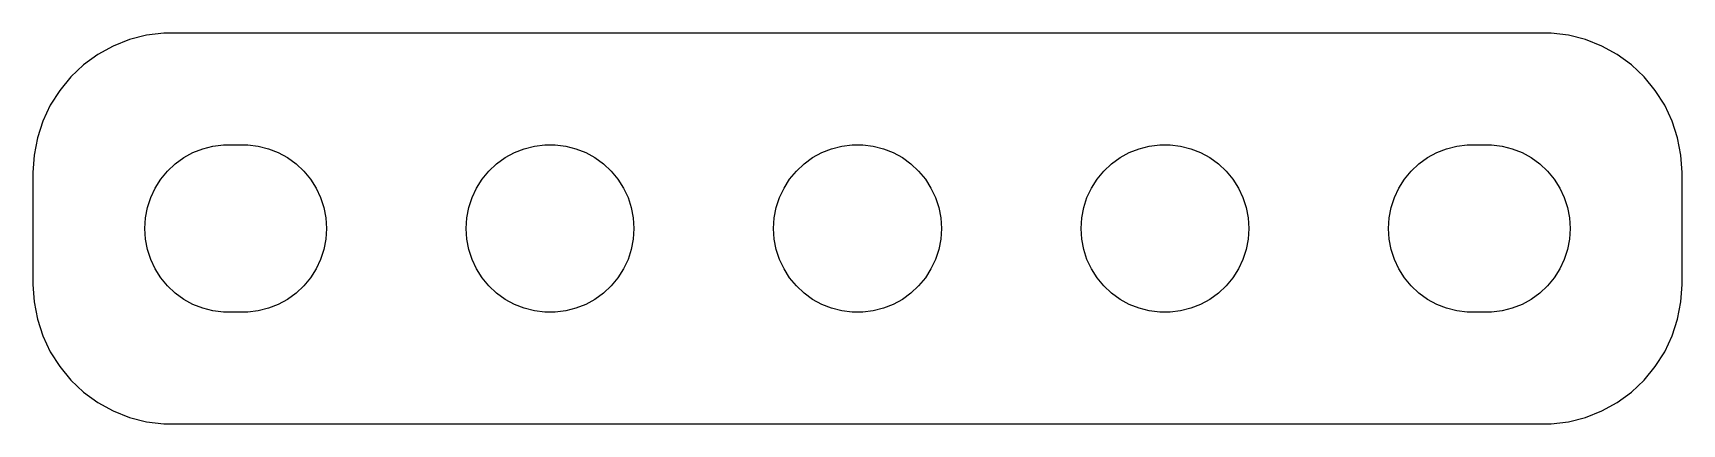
# Model space of a CAD drawing. Header units: metres. Extents: x -29.5 to 29.5, y -7 to 7.
import ezdxf

# ---------------------------------------------------------------- set-up
doc = ezdxf.new("R2010")
doc.units = ezdxf.units.M

msp = doc.modelspace()

# ---------------------------------------------------------------- linework, layer by layer
for p, q in [((-26.6289, 6.52412), (-27.1791, 6.22163)), ((-26.0451, 6.75528), (-26.6289, 6.52412)), ((-25.4369, 6.91142), (-26.0451, 6.75528)), ((-24.8139, 6.99013), (-25.4369, 6.91142)), ((24.8139, 6.99013), (-24.8139, 6.99013)), ((25.4369, 6.91142), (24.8139, 6.99013)), ((26.0451, 6.75528), (25.4369, 6.91142)), ((26.6289, 6.52412), (26.0451, 6.75528)), ((27.1791, 6.22163), (26.6289, 6.52412)), ((-27.1791, 6.22163), (-27.6871, 5.85255)), ((27.6871, 5.85255), (27.1791, 6.22163)), ((-28.1448, 5.42273), (-28.5451, 4.93892)), ((-27.6871, 5.85255), (-28.1448, 5.42273)), ((28.1448, 5.42273), (27.6871, 5.85255)), ((28.5451, 4.93892), (28.1448, 5.42273)), ((-28.5451, 4.93892), (-28.8815, 4.40877)), ((28.8815, 4.40877), (28.5451, 4.93892)), ((-28.8815, 4.40877), (-29.1489, 3.84062)), ((29.1489, 3.84062), (28.8815, 4.40877)), ((-29.1489, 3.84062), (-29.3429, 3.24344)), ((29.3429, 3.24344), (29.1489, 3.84062)), ((-29.3429, 3.24344), (-29.4606, 2.62666)), ((-23.0621, 2.94685), (-22.6884, 2.99408)), ((-22.6884, 2.99408), (-22.3116, 2.99408)), ((-22.3116, 2.99408), (-22.25, 2.98628)), ((-22.25, 2.98628), (-22.1884, 2.99408)), ((-22.1884, 2.99408), (-21.8116, 2.99408)), ((-21.8116, 2.99408), (-21.4379, 2.94685)), ((-11.5621, 2.94685), (-11.1884, 2.99408)), ((-11.1884, 2.99408), (-10.8116, 2.99408)), ((-10.8116, 2.99408), (-10.4379, 2.94685)), ((-0.562134, 2.94685), (-0.18837, 2.99408)), ((-0.18837, 2.99408), (0.18837, 2.99408)), ((0.18837, 2.99408), (0.562134, 2.94685)), ((10.4379, 2.94685), (10.8116, 2.99408)), ((10.8116, 2.99408), (11.1884, 2.99408)), ((11.1884, 2.99408), (11.5621, 2.94685)), ((21.4379, 2.94685), (21.8116, 2.99408)), ((21.8116, 2.99408), (22.1884, 2.99408)), ((22.1884, 2.99408), (22.25, 2.98628)), ((22.25, 2.98628), (22.3116, 2.99408)), ((22.3116, 2.99408), (22.6884, 2.99408)), ((22.6884, 2.99408), (23.0621, 2.94685)), ((29.4606, 2.62666), (29.3429, 3.24344)), ((-29.4606, 2.62666), (-29.5, 2)), ((-24.4123, 2.31154), (-24.1075, 2.53297)), ((-24.1075, 2.53297), (-23.7773, 2.71448)), ((-23.7773, 2.71448), (-23.427, 2.85316)), ((-23.427, 2.85316), (-23.0621, 2.94685)), ((-21.4379, 2.94685), (-21.0729, 2.85316)), ((-21.0729, 2.85316), (-20.7227, 2.71448)), ((-20.7227, 2.71448), (-20.3925, 2.53297)), ((-20.3925, 2.53297), (-20.0877, 2.31154)), ((-12.9123, 2.31154), (-12.6075, 2.53297)), ((-12.6075, 2.53297), (-12.2773, 2.71448)), ((-12.2773, 2.71448), (-11.927, 2.85316)), ((-11.927, 2.85316), (-11.5621, 2.94685)), ((-10.4379, 2.94685), (-10.0729, 2.85316)), ((-10.0729, 2.85316), (-9.72266, 2.71448)), ((-9.72266, 2.71448), (-9.39252, 2.53297)), ((-9.39252, 2.53297), (-9.08772, 2.31154)), ((-1.91226, 2.31154), (-1.60747, 2.53297)), ((-1.60747, 2.53297), (-1.27733, 2.71448)), ((-1.27733, 2.71448), (-0.927048, 2.85316)), ((-0.927048, 2.85316), (-0.562134, 2.94685)), ((0.562134, 2.94685), (0.927048, 2.85316)), ((0.927048, 2.85316), (1.27733, 2.71448)), ((1.27733, 2.71448), (1.60747, 2.53297)), ((1.60747, 2.53297), (1.91226, 2.31154)), ((9.08772, 2.31154), (9.39252, 2.53297)), ((9.39252, 2.53297), (9.72266, 2.71448)), ((9.72266, 2.71448), (10.0729, 2.85316)), ((10.0729, 2.85316), (10.4379, 2.94685)), ((11.5621, 2.94685), (11.927, 2.85316)), ((11.927, 2.85316), (12.2773, 2.71448)), ((12.2773, 2.71448), (12.6075, 2.53297)), ((12.6075, 2.53297), (12.9123, 2.31154)), ((20.0877, 2.31154), (20.3925, 2.53297)), ((20.3925, 2.53297), (20.7227, 2.71448)), ((20.7227, 2.71448), (21.0729, 2.85316)), ((21.0729, 2.85316), (21.4379, 2.94685)), ((23.0621, 2.94685), (23.427, 2.85316)), ((23.427, 2.85316), (23.7773, 2.71448)), ((23.7773, 2.71448), (24.1075, 2.53297)), ((24.1075, 2.53297), (24.4123, 2.31154)), ((29.5, 2), (29.4606, 2.62666)), ((-29.5, 2), (-29.5, -2)), ((-24.927, 1.76335), (-24.6869, 2.05363)), ((-24.6869, 2.05363), (-24.4123, 2.31154)), ((-20.0877, 2.31154), (-19.8131, 2.05363)), ((-19.8131, 2.05363), (-19.5729, 1.76335)), ((-13.427, 1.76335), (-13.1869, 2.05363)), ((-13.1869, 2.05363), (-12.9123, 2.31154)), ((-9.08772, 2.31154), (-8.81308, 2.05363)), ((-8.81308, 2.05363), (-8.57294, 1.76335)), ((-2.42705, 1.76335), (-2.1869, 2.05363)), ((-2.1869, 2.05363), (-1.91226, 2.31154)), ((1.91226, 2.31154), (2.1869, 2.05363)), ((2.1869, 2.05363), (2.42705, 1.76335)), ((8.57294, 1.76335), (8.81308, 2.05363)), ((8.81308, 2.05363), (9.08772, 2.31154)), ((12.9123, 2.31154), (13.1869, 2.05363)), ((13.1869, 2.05363), (13.427, 1.76335)), ((19.5729, 1.76335), (19.8131, 2.05363)), ((19.8131, 2.05363), (20.0877, 2.31154)), ((24.4123, 2.31154), (24.6869, 2.05363)), ((24.6869, 2.05363), (24.927, 1.76335)), ((29.5, -2), (29.5, 2)), ((-25.2893, 1.10437), (-25.1289, 1.44525)), ((-25.1289, 1.44525), (-24.927, 1.76335)), ((-19.5729, 1.76335), (-19.3711, 1.44525)), ((-19.3711, 1.44525), (-19.2107, 1.10437)), ((-13.7893, 1.10437), (-13.6289, 1.44525)), ((-13.6289, 1.44525), (-13.427, 1.76335)), ((-8.57294, 1.76335), (-8.37108, 1.44525)), ((-8.37108, 1.44525), (-8.21066, 1.10437)), ((-2.78932, 1.10437), (-2.62891, 1.44525)), ((-2.62891, 1.44525), (-2.42705, 1.76335)), ((2.42705, 1.76335), (2.62891, 1.44525)), ((2.62891, 1.44525), (2.78932, 1.10437)), ((8.21066, 1.10437), (8.37108, 1.44525)), ((8.37108, 1.44525), (8.57294, 1.76335)), ((13.427, 1.76335), (13.6289, 1.44525)), ((13.6289, 1.44525), (13.7893, 1.10437)), ((19.2107, 1.10437), (19.3711, 1.44525)), ((19.3711, 1.44525), (19.5729, 1.76335)), ((24.927, 1.76335), (25.1289, 1.44525)), ((25.1289, 1.44525), (25.2893, 1.10437)), ((-25.4763, 0.375992), (-25.4057, 0.746063)), ((-25.4057, 0.746063), (-25.2893, 1.10437)), ((-19.2107, 1.10437), (-19.0942, 0.746063)), ((-19.0942, 0.746063), (-19.0237, 0.375992)), ((-13.9763, 0.375992), (-13.9057, 0.746063)), ((-13.9057, 0.746063), (-13.7893, 1.10437)), ((-8.21066, 1.10437), (-8.09424, 0.746063)), ((-8.09424, 0.746063), (-8.02365, 0.375992)), ((-2.97633, 0.375992), (-2.90575, 0.746063)), ((-2.90575, 0.746063), (-2.78932, 1.10437)), ((2.78932, 1.10437), (2.90575, 0.746063)), ((2.90575, 0.746063), (2.97633, 0.375992)), ((8.02365, 0.375992), (8.09424, 0.746063)), ((8.09424, 0.746063), (8.21066, 1.10437)), ((13.7893, 1.10437), (13.9057, 0.746063)), ((13.9057, 0.746063), (13.9763, 0.375992)), ((19.0237, 0.375992), (19.0942, 0.746063)), ((19.0942, 0.746063), (19.2107, 1.10437)), ((25.2893, 1.10437), (25.4057, 0.746063)), ((25.4057, 0.746063), (25.4763, 0.375992)), ((-25.5, 0), (-25.4763, 0.375992)), ((-25.4763, -0.375992), (-25.5, 0)), ((-19.0237, 0.375992), (-19, 0)), ((-19, 0), (-19.0237, -0.375992)), ((-14, 0), (-13.9763, 0.375992)), ((-13.9763, -0.375992), (-14, 0)), ((-8.02365, 0.375992), (-8, 0)), ((-8, 0), (-8.02365, -0.375992)), ((-3, 0), (-2.97633, 0.375992)), ((-2.97633, -0.375992), (-3, 0)), ((2.97633, 0.375992), (3, 0)), ((3, 0), (2.97633, -0.375992)), ((8, 0), (8.02365, 0.375992)), ((8.02365, -0.375992), (8, 0)), ((13.9763, 0.375992), (14, 0)), ((14, 0), (13.9763, -0.375992)), ((19, 0), (19.0237, 0.375992)), ((19.0237, -0.375992), (19, 0)), ((25.4763, 0.375992), (25.5, 0)), ((25.5, 0), (25.4763, -0.375992)), ((-25.4057, -0.746063), (-25.4763, -0.375992)), ((-19.0237, -0.375992), (-19.0942, -0.746063)), ((-13.9057, -0.746063), (-13.9763, -0.375992)), ((-8.02365, -0.375992), (-8.09424, -0.746063)), ((-2.90575, -0.746063), (-2.97633, -0.375992)), ((2.97633, -0.375992), (2.90575, -0.746063)), ((8.09424, -0.746063), (8.02365, -0.375992)), ((13.9763, -0.375992), (13.9057, -0.746063)), ((19.0942, -0.746063), (19.0237, -0.375992)), ((25.4763, -0.375992), (25.4057, -0.746063)), ((-25.2893, -1.10437), (-25.4057, -0.746063)), ((-25.1289, -1.44525), (-25.2893, -1.10437)), ((-19.2107, -1.10437), (-19.3711, -1.44525)), ((-19.0942, -0.746063), (-19.2107, -1.10437)), ((-13.7893, -1.10437), (-13.9057, -0.746063)), ((-13.6289, -1.44525), (-13.7893, -1.10437)), ((-8.21066, -1.10437), (-8.37108, -1.44525)), ((-8.09424, -0.746063), (-8.21066, -1.10437)), ((-2.78932, -1.10437), (-2.90575, -0.746063)), ((-2.62891, -1.44525), (-2.78932, -1.10437)), ((2.78932, -1.10437), (2.62891, -1.44525)), ((2.90575, -0.746063), (2.78932, -1.10437)), ((8.21066, -1.10437), (8.09424, -0.746063)), ((8.37108, -1.44525), (8.21066, -1.10437)), ((13.7893, -1.10437), (13.6289, -1.44525)), ((13.9057, -0.746063), (13.7893, -1.10437)), ((19.2107, -1.10437), (19.0942, -0.746063)), ((19.3711, -1.44525), (19.2107, -1.10437)), ((25.2893, -1.10437), (25.1289, -1.44525)), ((25.4057, -0.746063), (25.2893, -1.10437)), ((-24.927, -1.76335), (-25.1289, -1.44525)), ((-24.6869, -2.05363), (-24.927, -1.76335)), ((-19.5729, -1.76335), (-19.8131, -2.05363)), ((-19.3711, -1.44525), (-19.5729, -1.76335)), ((-13.427, -1.76335), (-13.6289, -1.44525)), ((-13.1869, -2.05363), (-13.427, -1.76335)), ((-8.57294, -1.76335), (-8.81308, -2.05363)), ((-8.37108, -1.44525), (-8.57294, -1.76335)), ((-2.42705, -1.76335), (-2.62891, -1.44525)), ((-2.1869, -2.05363), (-2.42705, -1.76335)), ((2.42705, -1.76335), (2.1869, -2.05363)), ((2.62891, -1.44525), (2.42705, -1.76335)), ((8.57294, -1.76335), (8.37108, -1.44525)), ((8.81308, -2.05363), (8.57294, -1.76335)), ((13.427, -1.76335), (13.1869, -2.05363)), ((13.6289, -1.44525), (13.427, -1.76335)), ((19.5729, -1.76335), (19.3711, -1.44525)), ((19.8131, -2.05363), (19.5729, -1.76335)), ((24.927, -1.76335), (24.6869, -2.05363)), ((25.1289, -1.44525), (24.927, -1.76335)), ((-29.5, -2), (-29.4606, -2.62666)), ((-24.4123, -2.31154), (-24.6869, -2.05363)), ((-24.1075, -2.53297), (-24.4123, -2.31154)), ((-20.0877, -2.31154), (-20.3925, -2.53297)), ((-19.8131, -2.05363), (-20.0877, -2.31154)), ((-12.9123, -2.31154), (-13.1869, -2.05363)), ((-12.6075, -2.53297), (-12.9123, -2.31154)), ((-9.08772, -2.31154), (-9.39252, -2.53297)), ((-8.81308, -2.05363), (-9.08772, -2.31154)), ((-1.91226, -2.31154), (-2.1869, -2.05363)), ((-1.60747, -2.53297), (-1.91226, -2.31154)), ((1.91226, -2.31154), (1.60747, -2.53297)), ((2.1869, -2.05363), (1.91226, -2.31154)), ((9.08772, -2.31154), (8.81308, -2.05363)), ((9.39252, -2.53297), (9.08772, -2.31154)), ((12.9123, -2.31154), (12.6075, -2.53297)), ((13.1869, -2.05363), (12.9123, -2.31154)), ((20.0877, -2.31154), (19.8131, -2.05363)), ((20.3925, -2.53297), (20.0877, -2.31154)), ((24.4123, -2.31154), (24.1075, -2.53297)), ((24.6869, -2.05363), (24.4123, -2.31154)), ((29.4606, -2.62666), (29.5, -2)), ((-29.4606, -2.62666), (-29.3429, -3.24344)), ((-23.7773, -2.71448), (-24.1075, -2.53297)), ((-23.427, -2.85316), (-23.7773, -2.71448)), ((-23.0621, -2.94685), (-23.427, -2.85316)), ((-22.6884, -2.99408), (-23.0621, -2.94685)), ((-21.4379, -2.94685), (-21.8116, -2.99408)), ((-21.0729, -2.85316), (-21.4379, -2.94685)), ((-20.7227, -2.71448), (-21.0729, -2.85316)), ((-20.3925, -2.53297), (-20.7227, -2.71448)), ((-12.2773, -2.71448), (-12.6075, -2.53297)), ((-11.927, -2.85316), (-12.2773, -2.71448)), ((-11.5621, -2.94685), (-11.927, -2.85316)), ((-11.1884, -2.99408), (-11.5621, -2.94685)), ((-10.4379, -2.94685), (-10.8116, -2.99408)), ((-10.0729, -2.85316), (-10.4379, -2.94685)), ((-9.72266, -2.71448), (-10.0729, -2.85316)), ((-9.39252, -2.53297), (-9.72266, -2.71448)), ((-1.27733, -2.71448), (-1.60747, -2.53297)), ((-0.927048, -2.85316), (-1.27733, -2.71448)), ((-0.562134, -2.94685), (-0.927048, -2.85316)), ((-0.18837, -2.99408), (-0.562134, -2.94685)), ((0.562134, -2.94685), (0.18837, -2.99408)), ((0.927048, -2.85316), (0.562134, -2.94685)), ((1.27733, -2.71448), (0.927048, -2.85316)), ((1.60747, -2.53297), (1.27733, -2.71448)), ((9.72266, -2.71448), (9.39252, -2.53297)), ((10.0729, -2.85316), (9.72266, -2.71448)), ((10.4379, -2.94685), (10.0729, -2.85316)), ((10.8116, -2.99408), (10.4379, -2.94685)), ((11.5621, -2.94685), (11.1884, -2.99408)), ((11.927, -2.85316), (11.5621, -2.94685)), ((12.2773, -2.71448), (11.927, -2.85316)), ((12.6075, -2.53297), (12.2773, -2.71448)), ((20.7227, -2.71448), (20.3925, -2.53297)), ((21.0729, -2.85316), (20.7227, -2.71448)), ((21.4379, -2.94685), (21.0729, -2.85316)), ((21.8116, -2.99408), (21.4379, -2.94685)), ((23.0621, -2.94685), (22.6884, -2.99408)), ((23.427, -2.85316), (23.0621, -2.94685)), ((23.7773, -2.71448), (23.427, -2.85316)), ((24.1075, -2.53297), (23.7773, -2.71448)), ((29.3429, -3.24344), (29.4606, -2.62666)), ((-29.3429, -3.24344), (-29.1489, -3.84062)), ((-22.3116, -2.99408), (-22.6884, -2.99408)), ((-22.25, -2.98628), (-22.3116, -2.99408)), ((-22.1884, -2.99408), (-22.25, -2.98628)), ((-21.8116, -2.99408), (-22.1884, -2.99408)), ((-10.8116, -2.99408), (-11.1884, -2.99408)), ((0.18837, -2.99408), (-0.18837, -2.99408)), ((11.1884, -2.99408), (10.8116, -2.99408)), ((22.1884, -2.99408), (21.8116, -2.99408)), ((22.25, -2.98628), (22.1884, -2.99408)), ((22.3116, -2.99408), (22.25, -2.98628)), ((22.6884, -2.99408), (22.3116, -2.99408)), ((29.1489, -3.84062), (29.3429, -3.24344)), ((-29.1489, -3.84062), (-28.8815, -4.40877)), ((28.8815, -4.40877), (29.1489, -3.84062)), ((-28.8815, -4.40877), (-28.5451, -4.93892)), ((28.5451, -4.93892), (28.8815, -4.40877)), ((-28.5451, -4.93892), (-28.1448, -5.42273)), ((28.1448, -5.42273), (28.5451, -4.93892)), ((-28.1448, -5.42273), (-27.6871, -5.85255)), ((-27.6871, -5.85255), (-27.1791, -6.22163)), ((27.1791, -6.22163), (27.6871, -5.85255)), ((27.6871, -5.85255), (28.1448, -5.42273)), ((-27.1791, -6.22163), (-26.6289, -6.52412)), ((26.6289, -6.52412), (27.1791, -6.22163)), ((-26.6289, -6.52412), (-26.0451, -6.75528)), ((-26.0451, -6.75528), (-25.4369, -6.91142)), ((-25.4369, -6.91142), (-24.8139, -6.99013)), ((-24.8139, -6.99013), (24.8139, -6.99013)), ((24.8139, -6.99013), (25.4369, -6.91142)), ((25.4369, -6.91142), (26.0451, -6.75528)), ((26.0451, -6.75528), (26.6289, -6.52412))]:
    msp.add_line(p, q)

doc.saveas('drawing.dxf')
